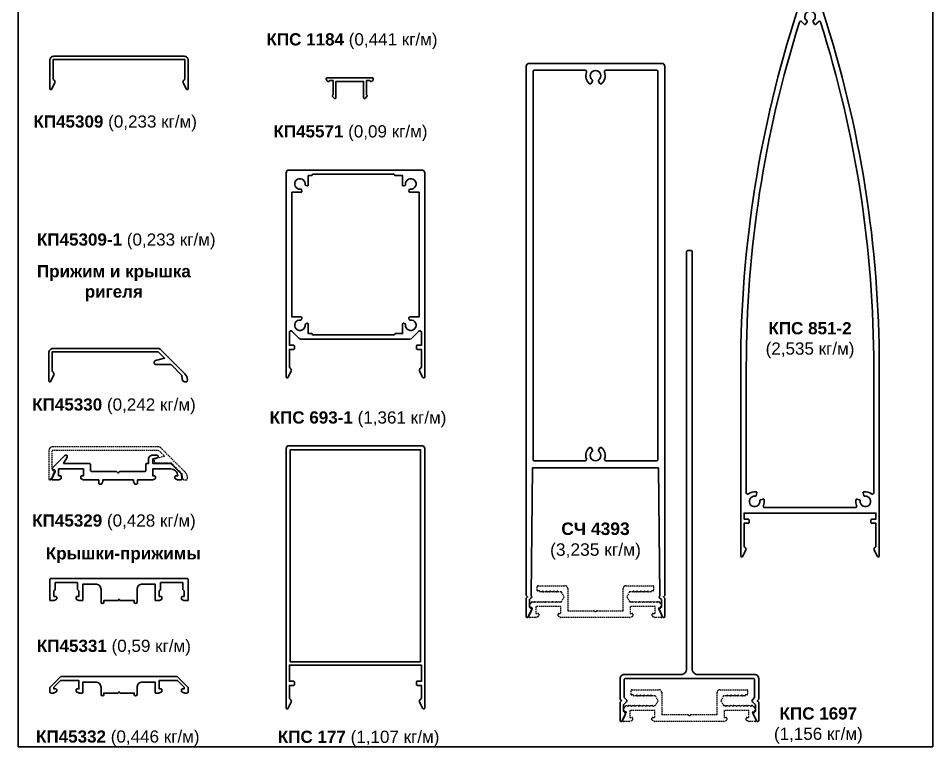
# Model space of a CAD drawing. Header units: millimetres. Extents: x 1744 to 18744, y -2272 to 2782.
# Drawn here: x 3570.5 to 3900.5, y 2211.1 to 2473.9 of the extents above; entities that cross this region are included whole.
import ezdxf

# ---------------------------------------------------------------- set-up
doc = ezdxf.new("R2010")
doc.units = ezdxf.units.MM
doc.linetypes.add('HIDDEN', pattern=[0.375, 0.25, -0.125])
doc.layers.add('2', color=3, linetype='HIDDEN', lineweight=13)
doc.layers.add('Текстовый', color=7, linetype='Continuous', lineweight=9)
doc.layers.add('Скрытые', color=14, linetype='Continuous', plot=False)
doc.styles.add('Каталожный', font='isocpeur.ttf', dxfattribs={"height": 2.5})

# ---------------------------------------------------------------- blocks, each defined once
blk = doc.blocks.new('КП45332')
blk.add_lwpolyline([(-21.15, 2.4, -0.198912), (-20.79, 2.54), (20.79, 2.54, -0.198912), (21.15, 2.4), (24.85, -1.31, -0.198912), (25, -1.66), (25, -2.96, -0.414214), (24.5, -3.46), (23.57, -3.46, -0.116434), (23.44, -3.42), (22.67, -3.04, -0.284079), (22.5, -2.77), (22.5, -2.26, -0.414214), (22.8, -1.96), (23.5, -1.96), (23.5, -1.37), (21.09, 1.04), (14.5, 1.04), (14.5, -1.96), (15.2, -1.96, -0.414214), (15.5, -2.26), (15.5, -2.77, -0.284079), (15.33, -3.04), (14.56, -3.42, -0.116434), (14.43, -3.46), (13.3, -3.46, -0.414214), (13, -3.16), (13, 0.54), (8.5, 0.54, 0.414214), (6.5, -1.46), (6.5, -3.96, -1), (5.5, -3.96), (5.5, -3.46), (0.44, -3.46, -0.284079), (0.17, -3.29), (0, -2.96), (-0.17, -3.29, -0.284079), (-0.44, -3.46), (-5.5, -3.46), (-5.5, -3.96, -1), (-6.5, -3.96), (-6.5, -1.46, 0.414214), (-8.5, 0.54), (-13, 0.54), (-13, -3.16, -0.414214), (-13.3, -3.46), (-14.43, -3.46, -0.116434), (-14.56, -3.42), (-15.33, -3.04, -0.284079), (-15.5, -2.77), (-15.5, -2.26, -0.414214), (-15.2, -1.96), (-14.5, -1.96), (-14.5, 1.04), (-21.09, 1.04), (-23.5, -1.37), (-23.5, -1.96), (-22.8, -1.96, -0.414214), (-22.5, -2.26), (-22.5, -2.77, -0.284079), (-22.67, -3.04), (-23.44, -3.42, -0.116434), (-23.57, -3.46), (-24.5, -3.46, -0.414214), (-25, -2.96), (-25, -1.66, -0.198912), (-24.85, -1.31)], format="xyb", close=True)
blk = doc.blocks.new('КП45331')
blk.add_lwpolyline([(14.5, -1.19), (14.91, -0.78, 0.198912), (15, -0.57), (15, 1.81), (23, 1.81), (23, -0.57, 0.198912), (23.09, -0.78), (23.5, -1.19), (23.5, -3.19), (22.8, -3.19, 0.414214), (22.5, -3.49), (22.5, -4.01, 0.284079), (22.67, -4.28), (23.44, -4.66, 0.116434), (23.57, -4.69), (24.7, -4.69, 0.414214), (25, -4.39), (25, 2.81, 0.414214), (24.5, 3.31), (-24.5, 3.31, 0.414214), (-25, 2.81), (-25, -4.39, 0.414214), (-24.7, -4.69), (-23.57, -4.69, 0.116434), (-23.44, -4.66), (-22.67, -4.28, 0.284079), (-22.5, -4.01), (-22.5, -3.49, 0.414214), (-22.8, -3.19), (-23.5, -3.19), (-23.5, -1.19), (-23.09, -0.78, 0.198912), (-23, -0.57), (-23, 1.81), (-15, 1.81), (-15, -0.57, 0.198912), (-14.91, -0.78), (-14.5, -1.19), (-14.5, -3.19), (-15.2, -3.19, 0.414214), (-15.5, -3.49), (-15.5, -4.01, 0.284079), (-15.33, -4.28), (-14.56, -4.66, 0.116434), (-14.43, -4.69), (-13.3, -4.69, 0.414214), (-13, -4.39), (-13, 1.31), (-8.5, 1.31, -0.414214), (-6.5, -0.69), (-6.5, -5.19, 1), (-5.5, -5.19), (-5.5, -4.69), (-0.44, -4.69, 0.284079), (-0.17, -4.53), (0, -4.19), (0.17, -4.53, 0.284079), (0.44, -4.69), (5.5, -4.69), (5.5, -5.19, 1), (6.5, -5.19), (6.5, -0.69, -0.414214), (8.5, 1.31), (13, 1.31), (13, -4.39, 0.414214), (13.3, -4.69), (14.43, -4.69, 0.116434), (14.56, -4.66), (15.33, -4.28, 0.284079), (15.5, -4.01), (15.5, -3.49, 0.414214), (15.2, -3.19), (14.5, -3.19)], format="xyb", close=True)
blk = doc.blocks.new('КП45329')
blk.add_lwpolyline([(10.79, 0.05, 0.414214), (11.29, 0.55), (11.29, 2.75, -0.414214), (11.59, 3.05), (12.29, 3.05), (12.29, 4.55, -0.414214), (13.79, 6.05), (15.29, 6.05, -0.876976), (15.42, 5.07), (13.79, 4.63), (13.79, 3.05), (20.17, 3.05, -0.198912), (20.38, 2.97), (24.06, -0.71, -0.176327), (24.14, -0.89), (24.29, -2.62, -0.440011), (23.99, -2.95), (22.87, -2.95, -0.116434), (22.73, -2.92), (21.96, -2.53, -0.284079), (21.79, -2.26), (21.79, -1.75, -0.414214), (22.09, -1.45), (22.79, -1.45, 0.414214), (20.29, 1.05), (13.79, 1.05), (13.79, -1.45), (14.49, -1.45, -0.414214), (14.79, -1.75), (14.79, -2.26, -0.284079), (14.63, -2.53), (13.86, -2.92, -0.116434), (13.72, -2.95), (8.29, -2.95), (8.29, -4.15, -0.414214), (7.99, -4.45), (7.48, -4.45, -0.284079), (7.21, -4.28), (6.83, -3.51, -0.116434), (6.79, -3.38), (6.79, -2.95), (-4.21, -2.95), (-4.21, -3.38, -0.116434), (-4.24, -3.51), (-4.62, -4.28, -0.284079), (-4.89, -4.45), (-5.41, -4.45, -0.414214), (-5.71, -4.15), (-5.71, -2.95), (-11.13, -2.95, -0.116434), (-11.27, -2.92), (-12.04, -2.53, -0.284079), (-12.21, -2.26), (-12.21, -1.75, -0.414214), (-11.91, -1.45), (-11.21, -1.45), (-11.21, 1.05), (-20.21, 1.05), (-20.21, -1.45), (-19.51, -1.45, -0.414214), (-19.21, -1.75), (-19.21, -2.26, -0.284079), (-19.37, -2.53), (-20.14, -2.92, -0.116434), (-20.28, -2.95), (-22.41, -2.95, -0.548619), (-22.68, -2.52), (-21.43, 0.15, 0.414214), (-21.58, 0.55), (-22.33, 0.9, -0.520567), (-22.42, 1.38), (-17.9, 5.91, -0.876976), (-17.11, 5.3), (-18.41, 3.05), (-9.01, 3.05, -0.414214), (-8.71, 2.75), (-8.71, 0.55, 0.414214), (-8.21, 0.05), (0.67, 0.05, -0.198913), (0.88, -0.03), (1.29, -0.45), (1.71, -0.03, -0.198912), (1.92, 0.05)], format="xyb", close=True)
blk = doc.blocks.new('КП45330')
blk.add_lwpolyline([(-24.73, 1.71), (-24.73, -8.39, 0.802585), (-23.97, -8.56), (-22.9, -6.26, 0.401559), (-23.21, -5.35, -0.279739), (-23.53, -4.81), (-23.53, 2.01), (14.77, 2.01), (17.04, -0.26), (13.82, -1.12, 0.876976), (14.02, -2.59), (19.37, -2.59), (23.27, -6.49), (23.39, -7.88, 0.388879), (24.39, -8.79), (24.77, -8.79, 0.414214), (25.27, -8.29), (25.27, -8.03, 0.198912), (24.39, -5.91), (15.71, 2.77, 0.198912), (14.65, 3.21), (-23.23, 3.21, 0.414214)], format="xyb", close=True)
blk = doc.blocks.new('КП45309')
at = {"color": 0}
blk.add_lwpolyline([(-23.5, 2.52), (23.5, 2.52, -0.414214), (25, 1.02), (25, -9.08, -0.802585), (24.24, -9.24), (23.17, -6.95, -0.401559), (23.48, -6.03, 0.279739), (23.8, -5.5), (23.8, 1.32), (-23.8, 1.32), (-23.8, -5.5, 0.279739), (-23.48, -6.03, -0.401559), (-23.17, -6.95), (-24.24, -9.24, -0.802585), (-25, -9.08), (-25, 1.02, -0.414214)], format="xyb", close=True, dxfattribs=at)
blk = doc.blocks.new('КП45571')
at = {"flags": 128}
blk.add_lwpolyline([(6.21, -4.29, -0.414214), (6.21, -4.72), (5.54, -5.39, -0.668179), (5, -5.16), (5, 0.72), (-5, 0.72), (-5, -5.16, -0.668179), (-5.54, -5.39), (-6.21, -4.72, -0.414214), (-6.21, -4.29), (-6, -4.08), (-6, 1.02), (-7.3, 1.02), (-7.3, 1.02, -0.414214), (-7.6, 0.72), (-7.85, 0.72, -0.242213), (-8.09, 0.84), (-8.44, 1.34, -0.156317), (-8.5, 1.51), (-8.5, 1.72, -0.414214), (-8.2, 2.02), (8.2, 2.02, -0.414214), (8.5, 1.72), (8.5, 1.51, -0.156317), (8.44, 1.34), (8.09, 0.84, -0.242213), (7.85, 0.72), (7.6, 0.72, -0.414214), (7.3, 1.02), (6, 1.02), (6, -4.08)], format="xyb", close=True, dxfattribs=at)
blk = doc.blocks.new('КПС 693-1')
at = {"ltscale": 10}
blk.add_lwpolyline([(-23.16, -41.97), (-24.23, -44.27, -0.802585), (-24.99, -44.1), (-24.99, 29.5, -0.414214), (-23.99, 30.5), (24.01, 30.5, -0.414214), (25.01, 29.5), (25.01, -44.1, -0.802585), (24.25, -44.27), (23.17, -41.97, -0.401559), (23.49, -41.05, 0.279739), (23.81, -40.52), (23.81, -34.2), (22.31, -34.2, -0.414214), (22.01, -33.9), (22.01, -33, -0.414214), (22.31, -32.7), (23.81, -32.7), (23.81, -28, 0.668179), (22.95, -27.65), (20.39, -30.21, -0.198912), (19.69, -30.5), (-19.67, -30.5, -0.198912), (-20.38, -30.21), (-22.94, -27.65, 0.668179), (-23.79, -28), (-23.79, -32.7), (-22.29, -32.7, -0.414214), (-21.99, -33), (-21.99, -33.9, -0.414214), (-22.29, -34.2), (-23.79, -34.2), (-23.79, -40.52, 0.279739), (-23.47, -41.05, -0.401559)], format="xyb", close=True, dxfattribs=at)
blk.add_lwpolyline([(-22.99, 22.5), (-19.58, 22.5, 0.493145), (-19.29, 22.88), (-19.43, 23.39, 0.374693), (-19.76, 23.61, -2.917647), (-18.11, 25.26, 0.374693), (-17.89, 24.94), (-17.37, 24.8, 0.493145), (-16.99, 25.09), (-16.99, 28.5), (-15.69, 28.5, -0.414214), (-15.19, 29), (13.81, 29, -0.414214), (14.31, 28.5), (17.01, 28.5), (17.01, 25.09, 0.493145), (17.39, 24.8), (17.9, 24.94, 0.374693), (18.12, 25.26, -2.917647), (19.77, 23.61, 0.374693), (19.44, 23.39), (19.31, 22.88, 0.493145), (19.6, 22.5), (23.01, 22.5), (23.01, -22.5), (19.6, -22.5, 0.493145), (19.31, -22.88), (19.44, -23.39, 0.374693), (19.77, -23.61, -2.917647), (18.12, -25.26, 0.374693), (17.9, -24.94), (17.39, -24.8, 0.493145), (17.01, -25.09), (17.01, -28.5), (14.31, -28.5, -0.414214), (13.81, -29), (-15.19, -29, -0.414214), (-15.69, -28.5), (-16.99, -28.5), (-16.99, -25.09, 0.493145), (-17.37, -24.8), (-17.89, -24.94, 0.374693), (-18.11, -25.26, -2.917647), (-19.76, -23.61, 0.374693), (-19.43, -23.39), (-19.29, -22.88, 0.493145), (-19.58, -22.5), (-22.99, -22.5)], format="xyb", close=True)
blk = doc.blocks.new('КПС 177')
blk.add_lwpolyline([(-24.24, -54.64), (-23.17, -52.34, 0.401559), (-23.48, -51.42, -0.279739), (-23.8, -50.89), (-23.8, -46.37), (-22.3, -46.37, 0.414214), (-22, -46.07), (-22, -45.17, 0.414214), (-22.3, -44.87), (-23.8, -44.87), (-23.8, -39.07), (23.8, -39.07), (23.8, -44.87), (22.3, -44.87, 0.414214), (22, -45.17), (22, -46.07, 0.414214), (22.3, -46.37), (23.8, -46.37), (23.8, -50.89, -0.279739), (23.48, -51.42, 0.401559), (23.17, -52.34), (24.24, -54.64, 0.802585), (25, -54.47), (25, 39.13, 0.414214), (24, 40.13), (-24, 40.13, 0.414214), (-25, 39.13), (-25, -54.47, 0.802585)], format="xyb", close=True)
blk.add_lwpolyline([(-23.5, -37.87), (-23.5, 38.63), (23.5, 38.63), (23.5, -37.87)], close=True)
blk = doc.blocks.new('КПC 1697')
blk.add_lwpolyline([(23.2, -55.09, -0.414214), (23.5, -55.39), (23.5, -61.97), (22.73, -62.74, 0.414214), (22.73, -63.45), (23.8, -64.52), (23.8, -66.62, -0.279739), (23.48, -67.15, 0.401559), (23.17, -68.06), (24.24, -70.36, 0.802585), (25, -70.19), (25, -63.72, 0.198912), (24.91, -63.51), (24.5, -63.09), (24.91, -62.68, 0.198912), (25, -62.47), (25, -55.09, 0.414214), (23.5, -53.59), (3, -53.59, -0.414214), (1, -51.59), (1, 98.91, 0.414214), (0.5, 99.41), (-0.5, 99.41, 0.414214), (-1, 98.91), (-1, -51.59, -0.414214), (-3, -53.59), (-23.5, -53.59, 0.414214), (-25, -55.09), (-25, -62.47, 0.198912), (-24.91, -62.68), (-24.5, -63.09), (-24.91, -63.51, 0.198912), (-25, -63.72), (-25, -70.19, 0.802585), (-24.24, -70.36), (-23.17, -68.06, 0.401559), (-23.48, -67.15, -0.279739), (-23.8, -66.62), (-23.8, -64.52), (-22.73, -63.45, 0.414214), (-22.73, -62.74), (-23.5, -61.97), (-23.5, -55.39, -0.414214), (-23.2, -55.09), (23.2, -55.09)], format="xyb")
blk = doc.blocks.new('СЧ 4393')
blk.add_lwpolyline([(22.7, -72.94), (-22.7, -72.94), (-23.2, -118.95, 0.162251), (-23.11, -119.25, -0.370216), (-23.16, -119.9), (-23.8, -120.54), (-23.8, -123.06, 0.279739), (-23.48, -123.6, -0.401559), (-23.17, -124.51), (-24.24, -126.81, -0.802585), (-25, -126.64), (-25, -120.17, -0.198912), (-24.91, -119.96), (-24.5, -119.54), (-24.91, -119.13, -0.198912), (-25, -118.92), (-25, 71.96, -0.414214), (-24, 72.96), (24, 72.96, -0.414214), (25, 71.96), (25, -118.92, -0.198912), (24.91, -119.13), (24.5, -119.54), (24.91, -119.96, -0.198912), (25, -120.17), (25, -126.64, -0.802585), (24.24, -126.81), (23.17, -124.51, -0.401559), (23.48, -123.6, 0.279739), (23.8, -123.06), (23.8, -120.54), (23.16, -119.9, -0.370216), (23.11, -119.25, 0.162251), (23.2, -118.95)], format="xyb", close=True)
at = {"linetype": 'Continuous'}
blk.add_lwpolyline([(1.59, -65.78, -0.441988), (2.03, -65.69, -0.33998), (3.28, -69.77, 0.523273), (3.75, -70.44), (22.2, -70.44, 0.414214), (22.5, -70.14), (22.5, 70.16, 0.414214), (22.2, 70.46), (3.71, 70.46, 0.531846), (3.24, 69.77, -0.347478), (2.03, 65.6, -0.441988), (1.59, 65.7), (1.09, 66.57, -0.374693), (1.17, 66.96, 2.917647), (-1.17, 66.96, -0.374693), (-1.09, 66.57), (-1.59, 65.7, -0.441988), (-2.03, 65.6, -0.347478), (-3.24, 69.77, 0.531846), (-3.71, 70.46), (-22.2, 70.46, 0.414214), (-22.5, 70.16), (-22.5, -70.14, 0.414214), (-22.2, -70.44), (-3.75, -70.44, 0.523273), (-3.28, -69.77, -0.33998), (-2.03, -65.69, -0.441988), (-1.59, -65.78), (-1.09, -66.66, -0.374693), (-1.17, -67.04, 2.917647), (1.17, -67.04, -0.374693), (1.09, -66.66)], format="xyb", close=True, dxfattribs=at)
blk = doc.blocks.new('КПС 851-2')
for points in [[(-25, -23.63), (-25, -91.74, 0.802585), (-24.24, -91.91), (-23.17, -89.61, 0.401559), (-23.48, -88.69, -0.279739), (-23.8, -88.16), (-23.8, -80.04), (-22.3, -80.04, 0.414214), (-22, -79.74), (-22, -78.84, 0.414214), (-22.3, -78.54), (-23.8, -78.54), (-23.8, -76.34), (23.8, -76.34), (23.8, -78.54), (22.3, -78.54, 0.414214), (22, -78.84), (22, -79.74, 0.414214), (22.3, -80.04), (23.8, -80.04), (23.8, -88.16, -0.279739), (23.48, -88.69, 0.401559), (23.17, -89.61), (24.24, -91.91, 0.802585), (25, -91.74), (25, -23.63, 0.078569), (4.76, 104.4, 0.726946), (-4.76, 104.4, 0.078569)], [(4, -74.34), (16.38, -74.34, 0.549474), (16.83, -73.63, -0.152893), (16.55, -71.55, -0.441988), (16.92, -71.32), (17.89, -71.58, -0.374693), (18.11, -71.9, 2.917647), (19.76, -70.25, -0.374693), (19.44, -70.03), (19.18, -69.06, -0.441988), (19.42, -68.69, -0.213938), (22.19, -69.41, 0.629016), (23, -69.02), (23, -23.63, 0.076659), (3.81, 100.8, 0.630339), (2.92, 100.92, -0.092128), (2.03, 100.01, -0.441988), (1.59, 100.1), (1.09, 100.97, -0.374693), (1.17, 101.36, 2.917647), (-1.17, 101.36, -0.374693), (-1.09, 100.97), (-1.59, 100.1, -0.441988), (-2.03, 100.01, -0.092128), (-2.92, 100.92, 0.630339), (-3.81, 100.8, 0.076659), (-23, -23.63), (-23, -69.02, 0.629016), (-22.19, -69.41, -0.213938), (-19.42, -68.69, -0.441988), (-19.18, -69.06), (-19.44, -70.03, -0.374693), (-19.76, -70.25, 2.917647), (-18.11, -71.9, -0.374693), (-17.89, -71.58), (-16.92, -71.32, -0.441988), (-16.55, -71.55, -0.152893), (-16.83, -73.63, 0.549474), (-16.38, -74.34), (3.2, -74.34)]]:
    blk.add_lwpolyline(points, format="xyb", close=True)

msp = doc.modelspace()

# ---------------------------------------------------------------- linework, layer by layer
at = {"layer": '2', "ltscale": 2}
for points in [[(3581.521, 2317.807), (3581.521, 2307.707, 0.8025849), (3582.283, 2307.538), (3583.355, 2309.836, 0.4015594), (3583.044, 2310.753, -0.2797393), (3582.721, 2311.285), (3582.721, 2318.107), (3621.024, 2318.107), (3623.288, 2315.842), (3620.076, 2314.981, 0.8769765), (3620.27, 2313.507), (3625.624, 2313.507), (3629.519, 2309.611), (3629.641, 2308.22, 0.3888787), (3630.637, 2307.307), (3631.021, 2307.307, 0.4142136), (3631.521, 2307.807), (3631.521, 2308.064, 0.1989124), (3630.642, 2310.185), (3621.96, 2318.867, 0.1989124), (3620.899, 2319.307), (3583.021, 2319.307, 0.4142136)], [(3797.624, 2267.002, -0.284079), (3797.445, 2266.892), (3796.742, 2266.892, -0.284079), (3796.563, 2267.002), (3796.443, 2267.242), (3796.324, 2267.002, -0.284079), (3796.145, 2266.892), (3795.442, 2266.892, -0.284079), (3795.263, 2267.002), (3795.143, 2267.242), (3795.024, 2267.002, -0.284079), (3794.845, 2266.892), (3794.142, 2266.892, -0.284079), (3793.963, 2267.002), (3793.843, 2267.242), (3793.724, 2267.002, -0.284079), (3793.545, 2266.892), (3792.842, 2266.892, -0.284079), (3792.663, 2267.002), (3792.543, 2267.242), (3792.424, 2267.002, -0.284079), (3792.245, 2266.892), (3791.093, 2266.892), (3790.093, 2265.142), (3791.093, 2263.392), (3791.595, 2263.392, -0.284079), (3791.774, 2263.281), (3791.893, 2263.042), (3792.013, 2263.281, -0.284079), (3792.192, 2263.392), (3792.895, 2263.392, -0.284079), (3793.074, 2263.281), (3793.193, 2263.042), (3793.313, 2263.281, -0.284079), (3793.492, 2263.392), (3794.195, 2263.392, -0.284079), (3794.374, 2263.281), (3794.493, 2263.042), (3794.613, 2263.281, -0.284079), (3794.792, 2263.392), (3795.495, 2263.392, -0.284079), (3795.674, 2263.281), (3795.793, 2263.042), (3795.913, 2263.281, -0.284079), (3796.092, 2263.392), (3796.795, 2263.392, -0.284079), (3796.974, 2263.281), (3797.093, 2263.042), (3797.213, 2263.281, -0.284079), (3797.392, 2263.392), (3798.095, 2263.392, -0.284079), (3798.274, 2263.281), (3798.393, 2263.042), (3798.513, 2263.281, -0.284079), (3798.692, 2263.392), (3799.395, 2263.392, -0.284079), (3799.574, 2263.281), (3799.693, 2263.042), (3799.813, 2263.281, -0.284079), (3799.992, 2263.392), (3800.695, 2263.392, -0.284079), (3800.874, 2263.281), (3800.993, 2263.042), (3801.113, 2263.281, -0.284079), (3801.292, 2263.392), (3801.594, 2263.392, -0.1989124), (3801.736, 2263.333), (3802.002, 2263.067, -0.0874887), (3802.042, 2263.01), (3802.565, 2261.888, -0.4142136), (3802.42, 2261.489), (3801.665, 2261.137, 0.4142136), (3801.52, 2260.739), (3802.765, 2258.069, -0.5486188), (3802.493, 2257.642), (3800.364, 2257.642, -0.1164338), (3800.23, 2257.674), (3799.459, 2258.059, -0.284079), (3799.293, 2258.327), (3799.293, 2258.842, -0.4142136), (3799.593, 2259.142), (3800.293, 2259.142), (3800.293, 2261.642), (3791.293, 2261.642), (3791.293, 2259.142), (3791.993, 2259.142, -0.4142136), (3792.293, 2258.842), (3792.293, 2258.327, -0.284079), (3792.127, 2258.059), (3791.357, 2257.674, -0.1164338), (3791.223, 2257.642), (3766.364, 2257.642, -0.1164338), (3766.23, 2257.674), (3765.459, 2258.059, -0.284079), (3765.293, 2258.327), (3765.293, 2258.842, -0.4142136), (3765.593, 2259.142), (3766.293, 2259.142), (3766.293, 2261.642), (3757.293, 2261.642), (3757.293, 2259.142), (3757.993, 2259.142, -0.4142136), (3758.293, 2258.842), (3758.293, 2258.327, -0.284079), (3758.127, 2258.059), (3757.357, 2257.674, -0.1164338), (3757.223, 2257.642), (3755.093, 2257.642, -0.5486188), (3754.821, 2258.069), (3756.067, 2260.739, 0.4142136), (3755.921, 2261.137), (3755.167, 2261.489, -0.4142136), (3755.021, 2261.888), (3755.545, 2263.01, -0.0874887), (3755.584, 2263.067), (3755.851, 2263.333, -0.1989124), (3755.992, 2263.392), (3756.295, 2263.392, -0.284079), (3756.474, 2263.281), (3756.593, 2263.042), (3756.713, 2263.281, -0.284079), (3756.892, 2263.392), (3757.595, 2263.392, -0.284079), (3757.774, 2263.281), (3757.893, 2263.042), (3758.013, 2263.281, -0.284079), (3758.192, 2263.392), (3758.895, 2263.392, -0.284079), (3759.074, 2263.281), (3759.193, 2263.042), (3759.313, 2263.281, -0.284079), (3759.492, 2263.392), (3760.195, 2263.392, -0.284079), (3760.374, 2263.281), (3760.493, 2263.042), (3760.613, 2263.281, -0.284079), (3760.792, 2263.392), (3761.495, 2263.392, -0.284079), (3761.674, 2263.281), (3761.793, 2263.042), (3761.913, 2263.281, -0.284079), (3762.092, 2263.392), (3762.795, 2263.392, -0.284079), (3762.974, 2263.281), (3763.093, 2263.042), (3763.213, 2263.281, -0.284079), (3763.392, 2263.392), (3764.095, 2263.392, -0.284079), (3764.274, 2263.281), (3764.393, 2263.042), (3764.513, 2263.281, -0.284079), (3764.692, 2263.392), (3765.395, 2263.392, -0.284079), (3765.574, 2263.281), (3765.693, 2263.042), (3765.813, 2263.281, -0.284079), (3765.992, 2263.392), (3766.493, 2263.392), (3767.493, 2265.142), (3766.493, 2266.892), (3765.342, 2266.892, -0.284079), (3765.163, 2267.002), (3765.043, 2267.242), (3764.924, 2267.002, -0.284079), (3764.745, 2266.892), (3764.042, 2266.892, -0.284079), (3763.863, 2267.002), (3763.743, 2267.242), (3763.624, 2267.002, -0.284079), (3763.445, 2266.892), (3762.742, 2266.892, -0.284079), (3762.563, 2267.002), (3762.443, 2267.242), (3762.324, 2267.002, -0.284079), (3762.145, 2266.892), (3761.442, 2266.892, -0.284079), (3761.263, 2267.002), (3761.143, 2267.242), (3761.024, 2267.002, -0.284079), (3760.845, 2266.892), (3760.142, 2266.892, -0.284079), (3759.963, 2267.002), (3759.843, 2267.242), (3759.724, 2267.002, -0.284079), (3759.545, 2266.892), (3758.842, 2266.892, -0.284079), (3758.663, 2267.002), (3758.543, 2267.242), (3757.993, 2267.242, -0.4142136), (3757.793, 2267.442), (3757.793, 2268.842, -0.4142136), (3758.093, 2269.142), (3767.793, 2269.142, -0.4142136), (3768.793, 2268.142), (3768.793, 2260.142), (3778.169, 2260.142, -0.1989124), (3778.381, 2260.054), (3778.793, 2259.642), (3779.205, 2260.054, -0.1989124), (3779.418, 2260.142), (3788.793, 2260.142), (3788.793, 2268.142, -0.4142136), (3789.793, 2269.142), (3799.493, 2269.142, -0.4142136), (3799.793, 2268.842), (3799.793, 2267.442, -0.4142136), (3799.593, 2267.242), (3799.043, 2267.242), (3798.924, 2267.002, -0.284079), (3798.745, 2266.892), (3798.042, 2266.892, -0.284079), (3797.863, 2267.002), (3797.743, 2267.242)], [(3831.519, 2229.486, -0.284079), (3831.34, 2229.376), (3830.638, 2229.376, -0.284079), (3830.459, 2229.486), (3830.339, 2229.726), (3830.219, 2229.486, -0.284079), (3830.04, 2229.376), (3829.338, 2229.376, -0.284079), (3829.159, 2229.486), (3829.039, 2229.726), (3828.919, 2229.486, -0.284079), (3828.74, 2229.376), (3828.038, 2229.376, -0.284079), (3827.859, 2229.486), (3827.739, 2229.726), (3827.619, 2229.486, -0.284079), (3827.44, 2229.376), (3826.738, 2229.376, -0.284079), (3826.559, 2229.486), (3826.439, 2229.726), (3826.319, 2229.486, -0.284079), (3826.14, 2229.376), (3824.989, 2229.376), (3823.989, 2227.626), (3824.989, 2225.876), (3825.49, 2225.876, -0.284079), (3825.669, 2225.765), (3825.789, 2225.526), (3825.909, 2225.765, -0.284079), (3826.088, 2225.876), (3826.79, 2225.876, -0.284079), (3826.969, 2225.765), (3827.089, 2225.526), (3827.209, 2225.765, -0.284079), (3827.388, 2225.876), (3828.09, 2225.876, -0.284079), (3828.269, 2225.765), (3828.389, 2225.526), (3828.509, 2225.765, -0.284079), (3828.688, 2225.876), (3829.39, 2225.876, -0.284079), (3829.569, 2225.765), (3829.689, 2225.526), (3829.809, 2225.765, -0.284079), (3829.988, 2225.876), (3830.69, 2225.876, -0.284079), (3830.869, 2225.765), (3830.989, 2225.526), (3831.109, 2225.765, -0.284079), (3831.288, 2225.876), (3831.99, 2225.876, -0.284079), (3832.169, 2225.765), (3832.289, 2225.526), (3832.409, 2225.765, -0.284079), (3832.588, 2225.876), (3833.29, 2225.876, -0.284079), (3833.469, 2225.765), (3833.589, 2225.526), (3833.709, 2225.765, -0.284079), (3833.888, 2225.876), (3834.59, 2225.876, -0.284079), (3834.769, 2225.765), (3834.889, 2225.526), (3835.009, 2225.765, -0.284079), (3835.188, 2225.876), (3835.49, 2225.876, -0.1989124), (3835.632, 2225.817), (3835.898, 2225.551, -0.0874887), (3835.938, 2225.494), (3836.461, 2224.372, -0.4142136), (3836.316, 2223.973), (3835.561, 2223.621, 0.4142136), (3835.416, 2223.223), (3836.661, 2220.552, -0.5486188), (3836.389, 2220.126), (3834.26, 2220.126, -0.1164338), (3834.126, 2220.157), (3833.355, 2220.543, -0.284079), (3833.189, 2220.811), (3833.189, 2221.326, -0.4142136), (3833.489, 2221.626), (3834.189, 2221.626), (3834.189, 2224.126), (3825.189, 2224.126), (3825.189, 2221.626), (3825.889, 2221.626, -0.4142136), (3826.189, 2221.326), (3826.189, 2220.811, -0.284079), (3826.023, 2220.543), (3825.252, 2220.157, -0.1164338), (3825.118, 2220.126), (3800.26, 2220.126, -0.1164338), (3800.126, 2220.157), (3799.355, 2220.543, -0.284079), (3799.189, 2220.811), (3799.189, 2221.326, -0.4142136), (3799.489, 2221.626), (3800.189, 2221.626), (3800.189, 2224.126), (3791.189, 2224.126), (3791.189, 2221.626), (3791.889, 2221.626, -0.4142136), (3792.189, 2221.326), (3792.189, 2220.811, -0.284079), (3792.023, 2220.543), (3791.252, 2220.157, -0.1164338), (3791.118, 2220.126), (3788.989, 2220.126, -0.5486188), (3788.717, 2220.552), (3789.962, 2223.223, 0.4142136), (3789.817, 2223.621), (3789.062, 2223.973, -0.4142136), (3788.917, 2224.372), (3789.44, 2225.494, -0.0874887), (3789.48, 2225.551), (3789.747, 2225.817, -0.1989124), (3789.888, 2225.876), (3790.19, 2225.876, -0.284079), (3790.369, 2225.765), (3790.489, 2225.526), (3790.609, 2225.765, -0.284079), (3790.788, 2225.876), (3791.49, 2225.876, -0.284079), (3791.669, 2225.765), (3791.789, 2225.526), (3791.909, 2225.765, -0.284079), (3792.088, 2225.876), (3792.79, 2225.876, -0.284079), (3792.969, 2225.765), (3793.089, 2225.526), (3793.209, 2225.765, -0.284079), (3793.388, 2225.876), (3794.09, 2225.876, -0.284079), (3794.269, 2225.765), (3794.389, 2225.526), (3794.509, 2225.765, -0.284079), (3794.688, 2225.876), (3795.39, 2225.876, -0.284079), (3795.569, 2225.765), (3795.689, 2225.526), (3795.809, 2225.765, -0.284079), (3795.988, 2225.876), (3796.69, 2225.876, -0.284079), (3796.869, 2225.765), (3796.989, 2225.526), (3797.109, 2225.765, -0.284079), (3797.288, 2225.876), (3797.99, 2225.876, -0.284079), (3798.169, 2225.765), (3798.289, 2225.526), (3798.409, 2225.765, -0.284079), (3798.588, 2225.876), (3799.29, 2225.876, -0.284079), (3799.469, 2225.765), (3799.589, 2225.526), (3799.709, 2225.765, -0.284079), (3799.888, 2225.876), (3800.389, 2225.876), (3801.389, 2227.626), (3800.389, 2229.376), (3799.238, 2229.376, -0.284079), (3799.059, 2229.486), (3798.939, 2229.726), (3798.819, 2229.486, -0.284079), (3798.64, 2229.376), (3797.938, 2229.376, -0.284079), (3797.759, 2229.486), (3797.639, 2229.726), (3797.519, 2229.486, -0.284079), (3797.34, 2229.376), (3796.638, 2229.376, -0.284079), (3796.459, 2229.486), (3796.339, 2229.726), (3796.219, 2229.486, -0.284079), (3796.04, 2229.376), (3795.338, 2229.376, -0.284079), (3795.159, 2229.486), (3795.039, 2229.726), (3794.919, 2229.486, -0.284079), (3794.74, 2229.376), (3794.038, 2229.376, -0.284079), (3793.859, 2229.486), (3793.739, 2229.726), (3793.619, 2229.486, -0.284079), (3793.44, 2229.376), (3792.738, 2229.376, -0.284079), (3792.559, 2229.486), (3792.439, 2229.726), (3791.889, 2229.726, -0.4142136), (3791.689, 2229.926), (3791.689, 2231.326, -0.4142136), (3791.989, 2231.626), (3801.689, 2231.626, -0.4142136), (3802.689, 2230.626), (3802.689, 2222.626), (3812.065, 2222.626, -0.1989124), (3812.277, 2222.538), (3812.689, 2222.126), (3813.101, 2222.538, -0.1989124), (3813.313, 2222.626), (3822.689, 2222.626), (3822.689, 2230.626, -0.4142136), (3823.689, 2231.626), (3833.389, 2231.626, -0.4142136), (3833.689, 2231.326), (3833.689, 2229.926, -0.4142136), (3833.489, 2229.726), (3832.939, 2229.726), (3832.819, 2229.486, -0.284079), (3832.64, 2229.376), (3831.938, 2229.376, -0.284079), (3831.759, 2229.486), (3831.639, 2229.726)]]:
    msp.add_lwpolyline(points, format="xyb", close=True, dxfattribs=at)
at = {"layer": 'Скрытые', "linetype": 'Continuous'}
msp.add_lwpolyline([(3570.497, 2211.052), (3570.497, 2765.052), (3900.497, 2765.052), (3900.497, 2211.052)], close=True, dxfattribs=at)

# ---------------------------------------------------------------- block references
for name, p in [('КПС 851-2', (3856.222, 2371.705)), ('КП45309', (3606.849, 2457.675)), ('СЧ 4393', (3778.793, 2384.685)), ('КП45571', (3690.121, 2450.414)), ('КПС 693-1', (3692.155, 2388.632)), ('КПC 1697', (3812.689, 2290.72)), ('КП45330', (3606.252, 2351.525)), ('КПС 177', (3692.163, 2279.555)), ('КП45329', (3605.226, 2310.254)), ('КП45331', (3606.849, 2268.451)), ('КП45332', (3606.849, 2233.859))]:
    msp.add_blockref(name, p)

# ---------------------------------------------------------------- texts
at = {"layer": 'Текстовый', "linetype": 'Continuous', "attachment_point": 1, "style": 'Каталожный'}
for s, insert, char_height, width in [('\\pxqc;{\\fArial|b1|i0|c204|p34;\\H0.71429x;КПС 1184 \\fArial|b0|i0|c204|p34;(0,441 кг/м)}', (3655.284, 2468.512), 6.16, 71.27963), ('\\pxqc;{\\fArial|b1|i0|c204|p34;\\H0.71429x;КП45309 \\fArial|b0|i0|c204|p34;(0,233 кг/м)}', (3569.821, 2438.865), 6.16, 71.27963), ('\\pxqc;{\\fArial|b1|i0|c204|p34;\\H0.71429x;КП45571 \\fArial|b0|i0|c204|p34;(0,09 кг/м)}', (3654.727, 2435.309), 6.16, 71.27963), ('\\pxqc;{\\fArial|b1|i0|c204|p34;\\H0.71429x;КП45309-1 \\fArial|b0|i0|c204|p34;(0,233 кг/м)}', (3573.821, 2396.272), 6.16, 71.27963), ('\\pxqc;{\\fArial|b1|i0|c204|p34;Прижим и крышка ригеля}', (3570.967, 2384.839), 4.4, 68.03596), ('\\pxqc;{\\fArial|b1|i0|c204|p34;\\H0.71429x;КПС 851-2\\P\\fArial|b0|i0|c204|p34;(2,535 кг/м)}', (3831.222, 2364.264), 6.16, 50), ('\\pxqc;{\\fArial|b1|i0|c204|p34;\\H0.71429x;КП45330 \\fArial|b0|i0|c204|p34;(0,242 кг/м)}', (3569.393, 2336.747), 6.16, 71.27963), ('{\\fArial|b1|i0|c204|p34;\\H0.71429x;КПС 693-1 \\fArial|b0|i0|c204|p34;(1,361 кг/м)}', (3661.209, 2332.065), 6.16, 71.27963), ('\\pxqc;{\\fArial|b1|i0|c204|p34;\\H0.71429x;КП45329 \\fArial|b0|i0|c204|p34;(0,428 кг/м)}', (3569.393, 2294.885), 6.16, 71.27963), ('\\pxqc;{\\fArial|b1|i0|c204|p34;\\H0.73052x;СЧ 4393\\P\\fArial|b0|i0|c204|p34;(3,235 кг/м)}', (3755.343, 2291.954), 6.16, 46.9), ('\\pxqc;{\\fArial|b1|i0|c204|p34;Крышки-прижимы}', (3574.398, 2283.04), 4.4, 68.03596), ('{\\fArial|b1|i0|c204|p34;\\H0.71429x;КП45331 \\fArial|b0|i0|c204|p34;(0,59 кг/м)}', (3577.197, 2249.66), 6.16, 71.27963), ('\\pxqc;{\\fArial|b1|i0|c204|p34;\\H0.71429x;КПC 1697\\P\\fArial|b0|i0|c204|p34;(1,156 кг/м)}', (3834.222, 2225.264), 6.16, 50), ('{\\fArial|b1|i0|c204|p34;\\H0.71429x;КП45332 \\fArial|b0|i0|c204|p34;(0,446 кг/м)}', (3576.896, 2216.938), 6.16, 71.27963), ('{\\fArial|b1|i0|c204|p34;\\H0.71429x;КПС 177 \\fArial|b0|i0|c204|p34;(1,107 кг/м)}', (3664.156, 2216.843), 6.16, 71.27963)]:
    msp.add_mtext(s, dxfattribs=dict(at, insert=insert, char_height=char_height, width=width))

doc.saveas('drawing.dxf')
